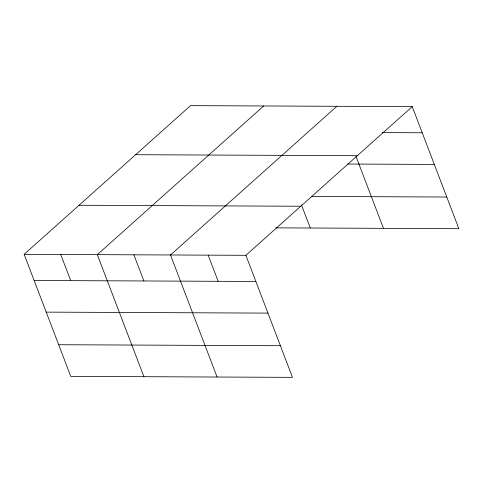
<?xml version="1.0" encoding="UTF-8"?>
<svg xmlns="http://www.w3.org/2000/svg" width="483" height="483" viewBox="0 0 483 483"><rect width="100%" height="100%" fill="white"/><g stroke="black" fill="none" stroke-linecap="round" stroke-linejoin="round"><path stroke-width="0.72" d="M24.15 254.324L245.877 255.314L292.481 377.362L70.753 376.372L24.15 254.324L190.519 105.638L412.247 106.628L458.85 228.676L275.95 227.855M263.688 105.964L97.318 254.656L143.922 376.698M336.856 106.29L170.487 254.982L217.09 377.024M245.877 255.314L412.247 106.628M382.276 132.596L422.233 132.777M135.62 154.705L357.342 155.695M347.73 164.039L434.314 164.425M311.65 196.424L446.763 197.028M79.055 205.257L300.776 206.247M34.136 280.478L255.857 281.468M46.223 312.121L267.944 313.111M58.672 344.729L280.394 345.719M355.977 156.353L383.466 228.338M301.434 204.804L310.297 228.012M208.179 255.151L218.165 281.299M133.906 254.819L143.892 280.967M60.737 254.487L70.717 280.641"/></g></svg>
